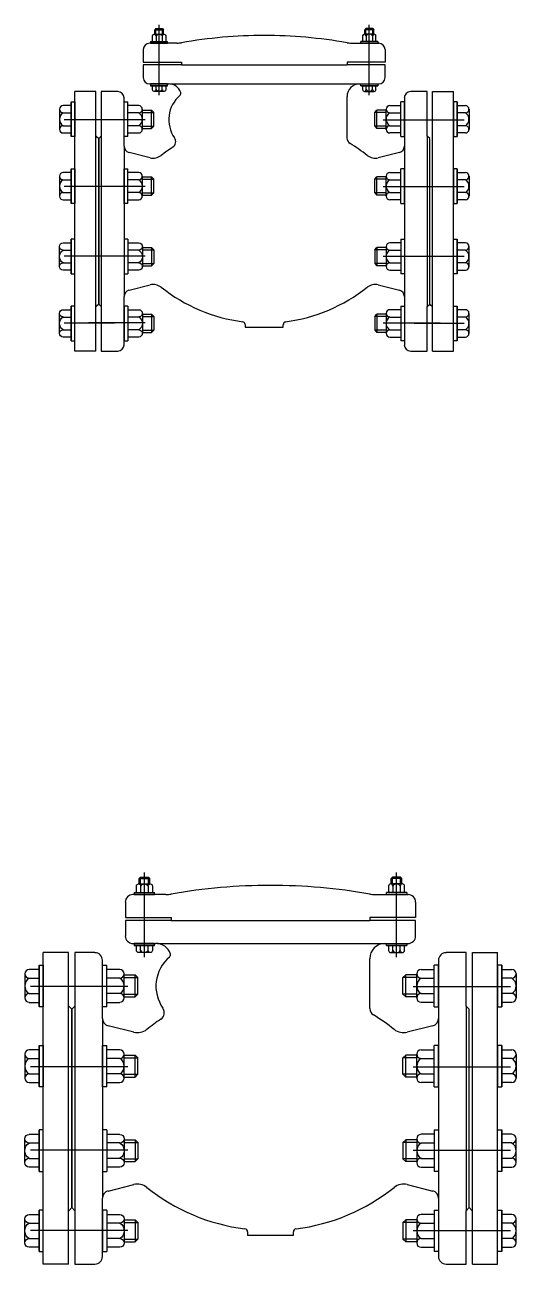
# Model space of a CAD drawing. Header units: millimetres. Extents: x 1218 to 72853, y -34712 to 16286.
# Drawn here: x 67216 to 67618, y 11533 to 12547 of the extents above; entities that cross this region are included whole.
import ezdxf

# ---------------------------------------------------------------- set-up
doc = ezdxf.new("R2010")
doc.units = ezdxf.units.MM
doc.styles.get("Standard").update_dxf_attribs({"font": 'arial.ttf'})

# ---------------------------------------------------------------- blocks, each defined once
blk = doc.blocks.new('VANMOTCHIEU-FRONT-DN125 PCCC')
for p, q in [((-90, 153.1), (-81.9, 153.1)), ((-88.7, 157.7), (-89.6, 156.8)), ((-89.6, 153.1), (-89.6, 156.8)), ((-89.6, 156.8), (-82.3, 156.8)), ((-88.7, 153.1), (-88.7, 157.7)), ((-88.7, 157.7), (-83.2, 157.7)), ((-85.9, 103.2), (-85.9, 160.8)), ((-83.2, 157.7), (-82.3, 156.8)), ((-83.2, 153.1), (-83.2, 157.7)), ((-82.3, 153.1), (-82.3, 156.8)), ((90, 153.1, 0), (81.9, 153.1, 0)), ((83.2, 157.7, 0), (82.3, 156.8, 0)), ((82.3, 153.1, 0), (82.3, 156.8, 0)), ((89.6, 156.8, 0), (82.3, 156.8, 0)), ((83.2, 153.1, 0), (83.2, 157.7, 0)), ((88.7, 157.7, 0), (83.2, 157.7, 0)), ((85.9, 103.2), (85.9, 160.8)), ((88.7, 157.7, 0), (89.6, 156.8, 0)), ((88.7, 153.1, 0), (88.7, 157.7, 0)), ((89.6, 153.1, 0), (89.6, 156.8, 0)), ((-71.4, 145.8), (-93.7, 145.8)), ((-92.9, 147.3), (-92.9, 145.8)), ((-92.9, 147.3), (-79, 147.3)), ((-92.9, 145.8), (-79, 145.8)), ((-91.4, 147.3), (-91.4, 151.7)), ((-88.5, 151.7), (-88.5, 147.3)), ((-83.4, 151.7), (-83.4, 147.3)), ((-80.5, 151.7), (-80.5, 147.3)), ((-79, 145.8), (-79, 147.3)), ((71.4, 145.8), (93.7, 145.8)), ((79, 145.8, 0), (79, 147.3, 0)), ((92.9, 147.3, 0), (79, 147.3, 0)), ((92.9, 145.8, 0), (79, 145.8, 0)), ((80.5, 151.7, 0), (80.5, 147.3, 0)), ((91.4, 147.3, 0), (91.4, 151.7, 0)), ((92.9, 147.3, 0), (92.9, 145.8, 0)), ((-99, 140.6), (-99, 130.2)), ((99, 140.6), (99, 130.2)), ((-99, 130.2), (-67.7, 130.2)), ((-67.7, 128.1), (-99, 128.1)), ((-99, 128.1), (-99, 117.7)), ((-67.7, 130.2), (-67.7, 128.1)), ((-67.7, 128.1), (67.7, 128.1)), ((99, 130.2), (67.7, 130.2)), ((67.7, 130.2), (67.7, 128.1)), ((99, 128.1), (67.7, 128.1)), ((99, 117.7), (99, 128.1)), ((-93.7, 112.5), (-78.1, 112.5)), ((-79, 112.5), (-92.9, 112.5)), ((-92.9, 112.5), (-92.9, 111)), ((-79, 111), (-79, 112.5)), ((-77.1, 112.5), (78.1, 112.5)), ((78.1, 112.5), (93.7, 112.5)), ((79, 111, 0), (79, 112.5, 0)), ((79, 112.5, 0), (92.9, 112.5, 0)), ((92.9, 112.5, 0), (92.9, 111, 0)), ((-137.7, 106.2), (-154.8, 106.2)), ((-154.8, -106.2), (-154.8, 106.2)), ((-137.7, -106.2), (-137.7, 106.2)), ((-119.8, 106.2), (-133.3, 106.2)), ((-133.3, 106.2), (-133.3, 69.8)), ((-92.9, 111), (-79, 111)), ((-79, 111), (-92.9, 111)), ((-91.4, 107.7), (-91.4, 111)), ((-81.9, 106.3), (-90, 106.3)), ((-88.5, 107.7), (-88.5, 111)), ((-83.4, 107.7), (-83.4, 111)), ((-80.5, 111), (-80.5, 107.7)), ((67.7, 68.2), (67.7, 102.1)), ((92.9, 111, 0), (79, 111, 0)), ((79, 111, 0), (92.9, 111, 0)), ((80.5, 111, 0), (80.5, 107.7, 0)), ((81.9, 106.3, 0), (90, 106.3, 0)), ((91.4, 107.7, 0), (91.4, 111, 0)), ((133.3, 106.2), (119.8, 106.2)), ((133.3, 69.8), (133.3, 106.2)), ((137.7, 106.2), (154.8, 106.2)), ((137.7, -106.2), (137.7, 106.2)), ((154.8, -106.2), (154.8, 106.2)), ((-167.5, 91.8), (-167.5, 75.3)), ((-157.8, 94.7), (-164.5, 94.7)), ((-157.8, 69.4), (-157.8, 97.7)), ((-157.8, 97.7), (-154.8, 97.7)), ((-157.8, 97.7), (-157.8, 69.4)), ((-154.8, 97.7), (-154.8, 69.4)), ((-114.6, 61.4), (-114.6, 101)), ((-114.6, 69.4), (-114.6, 97.7)), ((-114.6, 97.7), (-111.6, 97.7)), ((-111.6, 69.4), (-111.6, 97.7)), ((-102.6, 94.7), (-111.6, 94.7)), ((-99.7, 75.3), (-99.7, 91.8)), ((99.7, 75.3), (99.7, 91.8)), ((102.6, 94.7), (111.6, 94.7)), ((114.6, 97.7), (111.6, 97.7)), ((111.6, 69.4), (111.6, 97.7)), ((114.6, 101), (114.6, 61.4)), ((114.6, 69.4), (114.6, 97.7)), ((157.8, 97.7), (154.8, 97.7)), ((154.8, 97.7), (154.8, 69.4)), ((157.8, 69.4), (157.8, 97.7)), ((157.8, 97.7), (157.8, 69.4)), ((157.8, 94.7), (164.5, 94.7)), ((167.5, 91.8), (167.5, 75.3)), ((-122.6, 83.2), (-163.6, 83.2)), ((-97.3, 83.1), (-143.8, 83.1)), ((-99.7, 91), (-92.2, 91)), ((-99.7, 89.1), (-90.4, 89.1)), ((-92.2, 76.1), (-92.2, 91)), ((-90.4, 89.1), (-92.2, 91)), ((-90.4, 77.9), (-90.4, 89.1)), ((90.4, 89.1), (92.2, 91)), ((99.7, 89.1), (90.4, 89.1)), ((90.4, 77.9), (90.4, 89.1)), ((99.7, 91), (92.2, 91)), ((92.2, 76.1), (92.2, 91)), ((97.3, 83.1), (143.8, 83.1)), ((122.6, 83.2), (163.6, 83.2)), ((-164.5, 72.4), (-157.8, 72.4)), ((-111.6, 72.4), (-102.6, 72.4)), ((-99.7, 77.9), (-90.4, 77.9)), ((-99.7, 76.1), (-92.2, 76.1)), ((-90.4, 77.9), (-92.2, 76.1)), ((90.4, 77.9), (92.2, 76.1)), ((99.7, 77.9), (90.4, 77.9)), ((99.7, 76.1), (92.2, 76.1)), ((111.6, 72.4), (102.6, 72.4)), ((164.5, 72.4), (157.8, 72.4)), ((-154.8, 69.4), (-157.8, 69.4)), ((-137.5, 69.8), (-135.4, 67.7)), ((-133.3, 69.8), (-135.4, 67.7)), ((-135.4, 67.7), (-135.4, -67.7)), ((-135.4, -67.7), (-135.4, 67.7)), ((-135.4, -67.7), (-135.4, 67.7)), ((-133.3, 69.8), (-133.3, -69.8)), ((-111.6, 69.4), (-114.6, 69.4)), ((-114.6, 61.4), (-114.6, -61.4)), ((111.6, 69.4), (114.6, 69.4)), ((114.6, 61.4), (114.6, -61.4)), ((135.4, 67.7), (133.3, 69.8)), ((133.3, 69.8), (133.3, -69.8)), ((135.4, -67.7), (135.4, 67.7)), ((154.8, 69.4), (157.8, 69.4)), ((-93.3, 52), (-110.6, 56.3)), ((110.6, 56.3), (93.3, 52)), ((-157.8, 14.7), (-157.8, 43)), ((-157.8, 43), (-154.8, 43)), ((-157.8, 43), (-157.8, 14.7)), ((-154.8, 43), (-154.8, 14.7)), ((-114.6, 14.7), (-114.6, 43)), ((-114.6, 43), (-111.6, 43)), ((-111.6, 14.7), (-111.6, 43)), ((114.6, 43), (111.6, 43)), ((111.6, 14.7), (111.6, 43)), ((114.6, 14.7), (114.6, 43)), ((157.8, 43), (154.8, 43)), ((154.8, 43), (154.8, 14.7)), ((157.8, 14.7), (157.8, 43)), ((157.8, 43), (157.8, 14.7)), ((-167.5, 37.1), (-167.5, 20.6)), ((-157.8, 40), (-164.5, 40)), ((-102.6, 40), (-111.6, 40)), ((-99.7, 20.6), (-99.7, 37.1)), ((-99.7, 36.3), (-92.2, 36.3)), ((-99.7, 34.4), (-90.4, 34.4)), ((-92.2, 21.4), (-92.2, 36.3)), ((-90.4, 34.4), (-92.2, 36.3)), ((-90.4, 23.2), (-90.4, 34.4)), ((90.4, 34.4), (92.2, 36.3)), ((99.7, 34.4), (90.4, 34.4)), ((90.4, 23.2), (90.4, 34.4)), ((99.7, 36.3), (92.2, 36.3)), ((92.2, 21.4), (92.2, 36.3)), ((99.7, 20.6), (99.7, 37.1)), ((102.6, 40), (111.6, 40)), ((157.8, 40), (164.5, 40)), ((167.5, 37.1), (167.5, 20.6)), ((-122.6, 28.5), (-163.6, 28.5)), ((-97.3, 28.4), (-143.8, 28.4)), ((-99.7, 23.2), (-90.4, 23.2)), ((-99.7, 21.4), (-92.2, 21.4)), ((-90.4, 23.2), (-92.2, 21.4)), ((90.4, 23.2), (92.2, 21.4)), ((99.7, 23.2), (90.4, 23.2)), ((99.7, 21.4), (92.2, 21.4)), ((97.3, 28.4), (143.8, 28.4)), ((122.6, 28.5), (163.6, 28.5)), ((-164.5, 17.6), (-157.8, 17.6)), ((-154.8, 14.7), (-157.8, 14.7)), ((-111.6, 14.7), (-114.6, 14.7)), ((-111.6, 17.6), (-102.6, 17.6)), ((111.6, 17.6), (102.6, 17.6)), ((111.6, 14.7), (114.6, 14.7)), ((154.8, 14.7), (157.8, 14.7)), ((164.5, 17.6), (157.8, 17.6)), ((-164.5, -17.6), (-157.8, -17.6)), ((-157.8, -14.7), (-157.8, -43)), ((-154.8, -14.7), (-157.8, -14.7)), ((-157.8, -43), (-157.8, -14.7)), ((-154.8, -43), (-154.8, -14.7)), ((-111.6, -14.7), (-114.6, -14.7)), ((-114.6, -14.7), (-114.6, -43)), ((-111.6, -14.7), (-111.6, -43)), ((-111.6, -17.6), (-102.6, -17.6)), ((111.6, -17.6, 0), (102.6, -17.6, 0)), ((111.6, -14.7, 0), (114.6, -14.7, 0)), ((111.6, -14.7, 0), (111.6, -43, 0)), ((114.6, -14.7, 0), (114.6, -43, 0)), ((154.8, -43, 0), (154.8, -14.7, 0)), ((154.8, -14.7, 0), (157.8, -14.7, 0)), ((157.8, -14.7, 0), (157.8, -43, 0)), ((157.8, -43, 0), (157.8, -14.7, 0)), ((164.5, -17.6, 0), (157.8, -17.6, 0)), ((-167.5, -37.1), (-167.5, -20.6)), ((-164.5, -23.6), (-157.8, -23.6)), ((-122.6, -28.5), (-163.6, -28.5)), ((-97.3, -28.4), (-143.8, -28.4)), ((-102.6, -23.6), (-111.6, -23.6)), ((-99.7, -20.6), (-99.7, -37.1)), ((-99.7, -21.4), (-92.2, -21.4)), ((-99.7, -23.2), (-90.4, -23.2)), ((-92.2, -21.4), (-92.2, -36.3)), ((-90.4, -23.2), (-92.2, -21.4)), ((-90.4, -23.2), (-90.4, -34.4)), ((90.4, -23.2, 0), (92.2, -21.4, 0)), ((99.7, -23.2, 0), (90.4, -23.2, 0)), ((90.4, -23.2, 0), (90.4, -34.4, 0)), ((99.7, -21.4, 0), (92.2, -21.4, 0)), ((92.2, -21.4, 0), (92.2, -36.3, 0)), ((97.3, -28.4), (143.8, -28.4)), ((99.7, -20.6, 0), (99.7, -37.1, 0)), ((122.6, -28.5), (163.6, -28.5)), ((167.5, -37.1, 0), (167.5, -20.6, 0)), ((-164.5, -34), (-157.8, -34)), ((-157.8, -40), (-164.5, -40)), ((-102.6, -34), (-111.6, -34)), ((-102.6, -40), (-111.6, -40)), ((-99.7, -34.4), (-90.4, -34.4)), ((-99.7, -36.3), (-92.2, -36.3)), ((-90.4, -34.4), (-92.2, -36.3)), ((90.4, -34.4, 0), (92.2, -36.3, 0)), ((99.7, -34.4, 0), (90.4, -34.4, 0)), ((99.7, -36.3, 0), (92.2, -36.3, 0)), ((102.6, -40, 0), (111.6, -40, 0)), ((157.8, -40, 0), (164.5, -40, 0)), ((-157.8, -43), (-154.8, -43)), ((-114.6, -43), (-111.6, -43)), ((114.6, -43, 0), (111.6, -43, 0)), ((157.8, -43, 0), (154.8, -43, 0)), ((-110.6, -56.3), (-93.3, -52)), ((93.3, -52), (110.6, -56.3)), ((-157.8, -69.4), (-157.8, -97.7)), ((-154.8, -69.4), (-157.8, -69.4)), ((-157.8, -97.7), (-157.8, -69.4)), ((-154.8, -97.7), (-154.8, -69.4)), ((-135.4, -67.7), (-137.5, -69.8)), ((-135.4, -67.7), (-133.3, -69.8)), ((-133.3, -69.8), (-133.3, -106.2)), ((-114.6, -101), (-114.6, -61.4)), ((-111.6, -69.4), (-114.6, -69.4)), ((-114.6, -69.4), (-114.6, -97.7)), ((-111.6, -69.4), (-111.6, -97.7)), ((111.6, -69.4, 0), (114.6, -69.4, 0)), ((111.6, -69.4, 0), (111.6, -97.7, 0)), ((114.6, -61.4), (114.6, -101)), ((114.6, -69.4, 0), (114.6, -97.7, 0)), ((133.3, -69.8), (135.4, -67.7)), ((133.3, -106.2), (133.3, -69.8)), ((135.4, -67.7), (137.5, -69.8)), ((154.8, -97.7, 0), (154.8, -69.4, 0)), ((154.8, -69.4, 0), (157.8, -69.4, 0)), ((157.8, -69.4, 0), (157.8, -97.7, 0)), ((157.8, -97.7, 0), (157.8, -69.4, 0)), ((-167.5, -91.8), (-167.5, -75.3)), ((-164.5, -72.4), (-157.8, -72.4)), ((-164.5, -78.3), (-157.8, -78.3)), ((-111.6, -72.4), (-102.6, -72.4)), ((-102.6, -78.3), (-111.6, -78.3)), ((-99.7, -75.3), (-99.7, -91.8)), ((-99.7, -76.1), (-92.2, -76.1)), ((-99.7, -77.9), (-90.4, -77.9)), ((-92.2, -76.1), (-92.2, -91)), ((-90.4, -77.9), (-92.2, -76.1)), ((-90.4, -77.9), (-90.4, -89.1)), ((90.4, -77.9, 0), (92.2, -76.1, 0)), ((99.7, -77.9, 0), (90.4, -77.9, 0)), ((90.4, -77.9, 0), (90.4, -89.1, 0)), ((99.7, -76.1, 0), (92.2, -76.1, 0)), ((92.2, -76.1, 0), (92.2, -91, 0)), ((99.7, -75.3, 0), (99.7, -91.8, 0)), ((111.6, -72.4, 0), (102.6, -72.4, 0)), ((164.5, -72.4, 0), (157.8, -72.4, 0)), ((167.5, -91.8, 0), (167.5, -75.3, 0)), ((-164.5, -88.8), (-157.8, -88.8)), ((-122.6, -83.2), (-163.6, -83.2)), ((-97.3, -83.1), (-143.8, -83.1)), ((-102.6, -88.8), (-111.6, -88.8)), ((-99.7, -89.1), (-90.4, -89.1)), ((-99.7, -91), (-92.2, -91)), ((-90.4, -89.1), (-92.2, -91)), ((-15.6, -84.3), (-15.6, -86.5)), ((-15.6, -86.5), (15.6, -86.5)), ((15.6, -86.5), (15.6, -84.3)), ((90.4, -89.1, 0), (92.2, -91, 0)), ((99.7, -89.1, 0), (90.4, -89.1, 0)), ((99.7, -91, 0), (92.2, -91, 0)), ((97.3, -83.1), (143.8, -83.1)), ((122.6, -83.2), (163.6, -83.2)), ((-157.8, -94.7), (-164.5, -94.7)), ((-157.8, -97.7), (-154.8, -97.7)), ((-114.6, -97.7), (-111.6, -97.7)), ((-102.6, -94.7), (-111.6, -94.7)), ((102.6, -94.7, 0), (111.6, -94.7, 0)), ((114.6, -97.7, 0), (111.6, -97.7, 0)), ((157.8, -97.7, 0), (154.8, -97.7, 0)), ((157.8, -94.7, 0), (164.5, -94.7, 0)), ((-137.7, -106.2), (-154.8, -106.2)), ((-133.3, -106.2), (-119.8, -106.2)), ((119.8, -106.2), (133.3, -106.2)), ((137.7, -106.2), (154.8, -106.2))]:
    blk.add_line(p, q)
at = {"elevation": 0}
for points in [[(83.4, 151.7), (83.4, 147.3)], [(88.5, 151.7), (88.5, 147.3)], [(83.4, 107.7), (83.4, 111)], [(88.5, 107.7), (88.5, 111)], [(-164.5, 88.8), (-157.8, 88.8)], [(-102.6, 88.8), (-111.6, 88.8)], [(102.6, 88.8), (111.6, 88.8)], [(164.5, 88.8), (157.8, 88.8)], [(-164.5, 78.3), (-157.8, 78.3)], [(-102.6, 78.3), (-111.6, 78.3)], [(102.6, 78.3), (111.6, 78.3)], [(164.5, 78.3), (157.8, 78.3)], [(-164.5, 34), (-157.8, 34)], [(-102.6, 34), (-111.6, 34)], [(102.6, 34), (111.6, 34)], [(164.5, 34), (157.8, 34)], [(-164.5, 23.6), (-157.8, 23.6)], [(-102.6, 23.6), (-111.6, 23.6)], [(102.6, 23.6), (111.6, 23.6)], [(164.5, 23.6), (157.8, 23.6)], [(102.6, -23.6), (111.6, -23.6)], [(164.5, -23.6), (157.8, -23.6)], [(102.6, -34), (111.6, -34)], [(164.5, -34), (157.8, -34)], [(102.6, -78.3), (111.6, -78.3)], [(164.5, -78.3), (157.8, -78.3)], [(102.6, -88.8), (111.6, -88.8)], [(164.5, -88.8), (157.8, -88.8)]]:
    blk.add_lwpolyline(points, dxfattribs=at)
for centre, radius, start, end in [((81.9, 151.7, 0), 1.46, 0.2478, 179.7522), ((85.9, 150.2, 0), 2.98, 30.7312, 149.2688), ((90, 151.7, 0), 1.46, 0.2478, 179.7522), ((-93.7, 140.6), 5.21, 90, 180), ((-71.4, 166.7), 20.8, 270, 280.0043), ((0, -238.1), 390.2, 90, 100.0043), ((0, -238.1), 390.2, 79.9957, 90), ((71.4, 166.7), 20.8, 259.9957, 270), ((93.7, 140.6), 5.21, 0, 90), ((-93.7, 117.7), 5.21, 180, 270), ((-78.1, 102.1), 10.4, 19.0631, 90), ((78.1, 102.1), 10.4, 90, 180), ((93.7, 117.7), 5.21, 270, 0), ((-119.8, 101), 5.21, 0, 90), ((-52.1, 83.3), 26, 130.2316, 215.4141), ((-70.2, 104.8), 2.08, 310.2316, 19.0631), ((81.9, 107.8, 0), 1.46, 180.2478, 359.7522), ((85.9, 109.3, 0), 2.98, 210.7312, 329.2688), ((90, 107.8, 0), 1.46, 180.2478, 359.7522), ((119.8, 101), 5.21, 90, 180), ((-164.5, 91.7), 2.98, 90.2478, 269.7522), ((-102.7, 91.7), 2.98, 270.2478, 89.7522), ((102.7, 91.7), 2.98, 90.2478, 269.7522), ((164.5, 91.7), 2.98, 270.2478, 89.7522), ((-161.4, 83.5), 6.07, 120.7312, 239.2688), ((-105.7, 83.5), 6.07, 300.7312, 59.2688), ((105.7, 83.5), 6.07, 120.7312, 239.2688), ((161.4, 83.5), 6.07, 300.7312, 59.2688), ((-164.5, 75.3), 2.98, 90.2478, 269.7522), ((-102.7, 75.3), 2.98, 270.2478, 89.7522), ((102.7, 75.3), 2.98, 90.2478, 269.7522), ((164.5, 75.3), 2.98, 270.2478, 89.7522), ((-109.4, 61.4), 5.21, 180, 255.9638), ((0, -52.1), 135.4, 123.4685, 128.4847), ((-77.6, 65.2), 5.21, 303.4685, 35.4141), ((72.9, 68.2), 5.21, 180, 238.7671), ((0, -52.1), 135.4, 51.5153, 58.7671), ((109.4, 61.4), 5.21, 284.0362, 0), ((-90.8, 62.1), 10.4, 255.9638, 308.4847), ((90.8, 62.1), 10.4, 231.5153, 284.0362), ((-164.5, 37), 2.98, 90.2478, 269.7522), ((-161.4, 28.8), 6.07, 120.7312, 239.2688), ((-102.7, 37), 2.98, 270.2478, 89.7522), ((-105.7, 28.8), 6.07, 300.7312, 59.2688), ((102.7, 37), 2.98, 90.2478, 269.7522), ((105.7, 28.8), 6.07, 120.7312, 239.2688), ((164.5, 37), 2.98, 270.2478, 89.7522), ((161.4, 28.8), 6.07, 300.7312, 59.2688), ((-164.5, 20.6), 2.98, 90.2478, 269.7522), ((-102.7, 20.6), 2.98, 270.2478, 89.7522), ((102.7, 20.6), 2.98, 90.2478, 269.7522), ((164.5, 20.6), 2.98, 270.2478, 89.7522), ((102.7, -20.6, 0), 2.98, 90.2478, 269.7522), ((164.5, -20.6, 0), 2.98, 270.2478, 89.7522), ((105.7, -28.8, 0), 6.07, 120.7312, 239.2688), ((161.4, -28.8, 0), 6.07, 300.7312, 59.2688), ((102.7, -37, 0), 2.98, 90.2478, 269.7522), ((164.5, -37, 0), 2.98, 270.2478, 89.7522), ((-109.4, -61.4), 5.21, 104.0362, 180), ((-90.8, -62.1), 10.4, 51.5153, 104.0362), ((0, 52.1), 135.4, 231.5153, 262.6004), ((0, 52.1), 135.4, 277.3996, 308.4847), ((90.8, -62.1), 10.4, 75.9638, 128.4847), ((109.4, -61.4), 5.21, 0, 75.9638), ((102.7, -75.3, 0), 2.98, 90.2478, 269.7522), ((105.7, -83.5, 0), 6.07, 120.7312, 239.2688), ((164.5, -75.3, 0), 2.98, 270.2478, 89.7522), ((161.4, -83.5, 0), 6.07, 300.7312, 59.2688), ((-17.7, -84.3), 2.08, 0, 82.6004), ((17.7, -84.3), 2.08, 97.3996, 180), ((102.7, -91.7, 0), 2.98, 90.2478, 269.7522), ((164.5, -91.7, 0), 2.98, 270.2478, 89.7522), ((-119.8, -101), 5.21, 270, 0), ((119.8, -101), 5.21, 180, 270)]:
    blk.add_arc(centre, radius, start, end)
at = {"extrusion": (0, 0, -1)}
for centre, major_axis, start_param, end_param in [((-90, 151.7), (-1.03, 1.03), 5.502112, 8.635055), ((-85.9, 150.2), (-2.1, 2.1), 6.034148, 8.103019), ((-81.9, 151.7), (-1.03, 1.03), 5.502112, 8.635055), ((-90, 107.8), (1.03, 1.03), 0.789723, 3.922666), ((-85.9, 109.3), (2.1, 2.1), 1.321759, 3.39063), ((-81.9, 107.8), (1.03, 1.03), 0.789723, 3.922666), ((-164.5, -20.6), (2.11, 2.11), 2.360519, 5.493462), ((-102.7, -20.6), (2.11, 2.11), -0.781073, 2.35187), ((-161.4, -28.8), (4.29, 4.29), 2.892555, 4.961426), ((-105.7, -28.8), (-4.29, 4.29), 1.321759, 3.39063), ((-164.5, -37), (2.11, 2.11), 2.360519, 5.493462), ((-102.7, -37), (-2.11, 2.11), 0.789723, 3.922666), ((-164.5, -75.3), (2.11, 2.11), 2.360519, 5.493462), ((-161.4, -83.5), (4.29, 4.29), 2.892555, 4.961426), ((-102.7, -75.3), (2.11, 2.11), -0.781073, 2.35187), ((-105.7, -83.5), (-4.29, 4.29), 1.321759, 3.39063), ((-164.5, -91.7), (2.11, 2.11), 2.360519, 5.493462), ((-102.7, -91.7), (-2.11, 2.11), 0.789723, 3.922666)]:
    blk.add_ellipse(centre, major_axis=major_axis, ratio=1, start_param=start_param, end_param=end_param, dxfattribs=at)
at = {"flags": 1}
for p in [(-154.8, 0), (154.8, 0)]:
    blk.add_attdef('AMC', p, '', height=0.312, dxfattribs=at)
blk = doc.blocks.new('VANMOTCHIEU-FRONT-DN150 PCCC')
for p, q in [((-103.1, 123.8), (-103.1, 193)), ((103.1, 123.8), (103.1, 193)), ((-108, 183.8), (-98.3, 183.8)), ((-106.4, 189.2), (-107.5, 188.2)), ((-107.5, 183.8), (-107.5, 188.2)), ((-107.5, 188.2), (-98.7, 188.2)), ((-106.4, 183.8), (-106.4, 189.2)), ((-106.4, 189.2), (-99.8, 189.2)), ((-99.8, 189.2), (-98.7, 188.2)), ((-99.8, 183.8), (-99.8, 189.2)), ((-98.7, 183.8), (-98.7, 188.2)), ((108, 183.8, 0), (98.3, 183.8, 0)), ((99.8, 189.2, 0), (98.7, 188.2, 0)), ((98.7, 183.8, 0), (98.7, 188.2, 0)), ((107.5, 188.2, 0), (98.7, 188.2, 0)), ((99.8, 183.8, 0), (99.8, 189.2, 0)), ((106.4, 189.2, 0), (99.8, 189.2, 0)), ((106.4, 189.2, 0), (107.5, 188.2, 0)), ((106.4, 183.8, 0), (106.4, 189.2, 0)), ((107.5, 183.8, 0), (107.5, 188.2, 0)), ((-85.7, 175), (-112.5, 175)), ((-111.5, 176.8), (-111.5, 175)), ((-111.5, 176.8), (-94.8, 176.8)), ((-111.5, 175), (-94.8, 175)), ((-109.7, 176.8), (-109.7, 182)), ((-106.2, 182), (-106.2, 176.8)), ((-100.1, 182), (-100.1, 176.8)), ((-96.5, 182), (-96.5, 176.8)), ((-94.8, 175), (-94.8, 176.8)), ((85.7, 175), (112.5, 175)), ((94.8, 175, 0), (94.8, 176.8, 0)), ((111.5, 176.8, 0), (94.8, 176.8, 0)), ((111.5, 175, 0), (94.8, 175, 0)), ((96.5, 182, 0), (96.5, 176.8, 0)), ((109.7, 176.8, 0), (109.7, 182, 0)), ((111.5, 176.8, 0), (111.5, 175, 0)), ((-118.7, 168.7), (-118.7, 156.2)), ((118.7, 168.7), (118.7, 156.2)), ((-118.7, 156.2), (-81.2, 156.2)), ((-81.2, 153.7), (-118.7, 153.7)), ((-118.7, 153.7), (-118.7, 141.2)), ((-81.2, 156.2), (-81.2, 153.7)), ((-81.2, 153.7), (81.2, 153.7)), ((118.7, 156.2), (81.2, 156.2)), ((81.2, 156.2), (81.2, 153.7)), ((118.7, 153.7), (81.2, 153.7)), ((118.7, 141.2), (118.7, 153.7)), ((-112.5, 135), (-93.7, 135)), ((-94.8, 135), (-111.5, 135)), ((-111.5, 135), (-111.5, 133.2)), ((-111.5, 133.2), (-94.8, 133.2)), ((-94.8, 133.2), (-111.5, 133.2)), ((-109.7, 129.3), (-109.7, 133.2)), ((-106.2, 129.3), (-106.2, 133.2)), ((-100.1, 129.3), (-100.1, 133.2)), ((-96.5, 133.2), (-96.5, 129.3)), ((-94.8, 133.2), (-94.8, 135)), ((-92.5, 135), (93.7, 135)), ((93.7, 135), (112.5, 135)), ((94.8, 133.2, 0), (94.8, 135, 0)), ((94.8, 135, 0), (111.5, 135, 0)), ((111.5, 133.2, 0), (94.8, 133.2, 0)), ((94.8, 133.2, 0), (111.5, 133.2, 0)), ((96.5, 133.2, 0), (96.5, 129.3, 0)), ((109.7, 129.3, 0), (109.7, 133.2, 0)), ((111.5, 135, 0), (111.5, 133.2, 0)), ((-165.2, 127.5), (-185.8, 127.5)), ((-185.8, -127.5), (-185.8, 127.5)), ((-165.2, -127.5), (-165.2, 127.5)), ((-143.7, 127.5), (-160, 127.5)), ((-160, 127.5), (-160, 83.7)), ((-98.3, 127.5), (-108, 127.5)), ((81.2, 81.8), (81.2, 122.5)), ((98.3, 127.5, 0), (108, 127.5, 0)), ((160, 127.5), (143.7, 127.5)), ((160, 83.7), (160, 127.5)), ((165.2, 127.5), (185.8, 127.5)), ((165.2, -127.5), (165.2, 127.5)), ((185.8, -127.5), (185.8, 127.5)), ((-189.3, 113.7), (-197.4, 113.7)), ((-189.3, 83.2), (-189.3, 117.2)), ((-189.3, 117.2), (-185.8, 117.2)), ((-189.3, 117.2), (-189.3, 83.2)), ((-185.8, 117.2), (-185.8, 83.2)), ((-137.5, 73.6), (-137.5, 121.2)), ((-137.5, 83.2), (-137.5, 117.2)), ((-137.5, 117.2), (-133.9, 117.2)), ((-133.9, 83.2), (-133.9, 117.2)), ((-123.2, 113.7), (-133.9, 113.7)), ((123.2, 113.7), (133.9, 113.7)), ((137.5, 117.2), (133.9, 117.2)), ((133.9, 83.2), (133.9, 117.2)), ((137.5, 121.2), (137.5, 73.6)), ((137.5, 83.2), (137.5, 117.2)), ((189.3, 117.2), (185.8, 117.2)), ((185.8, 117.2), (185.8, 83.2)), ((189.3, 83.2), (189.3, 117.2)), ((189.3, 117.2), (189.3, 83.2)), ((189.3, 113.7), (197.4, 113.7)), ((-201, 110.2), (-201, 90.3)), ((-119.6, 90.3), (-119.6, 110.2)), ((-119.6, 109.2), (-110.7, 109.2)), ((-119.6, 107), (-108.4, 107)), ((-110.7, 91.3), (-110.7, 109.2)), ((-108.4, 107), (-110.7, 109.2)), ((-108.4, 93.5), (-108.4, 107)), ((108.4, 107), (110.7, 109.2)), ((119.6, 107), (108.4, 107)), ((108.4, 93.5), (108.4, 107)), ((119.6, 109.2), (110.7, 109.2)), ((110.7, 91.3), (110.7, 109.2)), ((119.6, 90.3), (119.6, 110.2)), ((201, 110.2), (201, 90.3)), ((-147.2, 99.8), (-196.3, 99.8)), ((-116.8, 99.8), (-172.6, 99.8)), ((-119.6, 93.5), (-108.4, 93.5)), ((-119.6, 91.3), (-110.7, 91.3)), ((-108.4, 93.5), (-110.7, 91.3)), ((108.4, 93.5), (110.7, 91.3)), ((119.6, 93.5), (108.4, 93.5)), ((119.6, 91.3), (110.7, 91.3)), ((116.8, 99.8), (172.6, 99.8)), ((147.2, 99.8), (196.3, 99.8)), ((-197.4, 86.8), (-189.3, 86.8)), ((-185.8, 83.2), (-189.3, 83.2)), ((-165, 83.7), (-162.5, 81.2)), ((-160, 83.7), (-162.5, 81.2)), ((-162.5, 81.2), (-162.5, -81.2)), ((-162.5, -81.2), (-162.5, 81.2)), ((-162.5, -81.2), (-162.5, 81.2)), ((-160, 83.7), (-160, -83.7)), ((-133.9, 83.2), (-137.5, 83.2)), ((-133.9, 86.8), (-123.2, 86.8)), ((133.9, 86.8), (123.2, 86.8)), ((133.9, 83.2), (137.5, 83.2)), ((162.5, 81.2), (160, 83.7)), ((160, 83.7), (160, -83.7)), ((162.5, -81.2), (162.5, 81.2)), ((185.8, 83.2), (189.3, 83.2)), ((197.4, 86.8), (189.3, 86.8)), ((-137.5, 73.6), (-137.5, -73.6)), ((137.5, 73.6), (137.5, -73.6)), ((-111.9, 62.4), (-132.8, 67.6)), ((132.8, 67.6), (111.9, 62.4)), ((-189.3, 17.6), (-189.3, 51.6)), ((-189.3, 51.6), (-185.8, 51.6)), ((-189.3, 51.6), (-189.3, 17.6)), ((-185.8, 51.6), (-185.8, 17.6)), ((-137.5, 17.6), (-137.5, 51.6)), ((-137.5, 51.6), (-133.9, 51.6)), ((-133.9, 17.6), (-133.9, 51.6)), ((137.5, 51.6), (133.9, 51.6)), ((133.9, 17.6), (133.9, 51.6)), ((137.5, 17.6), (137.5, 51.6)), ((189.3, 51.6), (185.8, 51.6)), ((185.8, 51.6), (185.8, 17.6)), ((189.3, 17.6), (189.3, 51.6)), ((189.3, 51.6), (189.3, 17.6)), ((-201, 44.5), (-201, 24.7)), ((-189.3, 48), (-197.4, 48)), ((-123.2, 48), (-133.9, 48)), ((-119.6, 24.7), (-119.6, 44.5)), ((-119.6, 43.5), (-110.7, 43.5)), ((-119.6, 41.3), (-108.4, 41.3)), ((-110.7, 25.6), (-110.7, 43.5)), ((-108.4, 41.3), (-110.7, 43.5)), ((-108.4, 27.9), (-108.4, 41.3)), ((108.4, 41.3), (110.7, 43.5)), ((119.6, 41.3), (108.4, 41.3)), ((108.4, 27.9), (108.4, 41.3)), ((119.6, 43.5), (110.7, 43.5)), ((110.7, 25.6), (110.7, 43.5)), ((119.6, 24.7), (119.6, 44.5)), ((123.2, 48), (133.9, 48)), ((189.3, 48), (197.4, 48)), ((201, 44.5), (201, 24.7)), ((-147.2, 34.1), (-196.3, 34.1)), ((-116.8, 34.1), (-172.6, 34.1)), ((116.8, 34.1), (172.6, 34.1)), ((147.2, 34.1), (196.3, 34.1)), ((-197.4, 21.2), (-189.3, 21.2)), ((-133.9, 21.2), (-123.2, 21.2)), ((-119.6, 27.9), (-108.4, 27.9)), ((-119.6, 25.6), (-110.7, 25.6)), ((-108.4, 27.9), (-110.7, 25.6)), ((108.4, 27.9), (110.7, 25.6)), ((119.6, 27.9), (108.4, 27.9)), ((119.6, 25.6), (110.7, 25.6)), ((133.9, 21.2), (123.2, 21.2)), ((197.4, 21.2), (189.3, 21.2)), ((-185.8, 17.6), (-189.3, 17.6)), ((-133.9, 17.6), (-137.5, 17.6)), ((133.9, 17.6), (137.5, 17.6)), ((185.8, 17.6), (189.3, 17.6)), ((-189.3, -17.6), (-189.3, -51.6)), ((-185.8, -17.6), (-189.3, -17.6)), ((-189.3, -51.6), (-189.3, -17.6)), ((-185.8, -51.6), (-185.8, -17.6)), ((-133.9, -17.6), (-137.5, -17.6)), ((-137.5, -17.6), (-137.5, -51.6)), ((-133.9, -17.6), (-133.9, -51.6)), ((133.9, -17.6, 0), (137.5, -17.6, 0)), ((133.9, -17.6, 0), (133.9, -51.6, 0)), ((137.5, -17.6, 0), (137.5, -51.6, 0)), ((185.8, -51.6, 0), (185.8, -17.6, 0)), ((185.8, -17.6, 0), (189.3, -17.6, 0)), ((189.3, -17.6, 0), (189.3, -51.6, 0)), ((189.3, -51.6, 0), (189.3, -17.6, 0)), ((-201, -44.5), (-201, -24.7)), ((-197.4, -21.2), (-189.3, -21.2)), ((-197.4, -28.3), (-189.3, -28.3)), ((-133.9, -21.2), (-123.2, -21.2)), ((-123.2, -28.3), (-133.9, -28.3)), ((-119.6, -24.7), (-119.6, -44.5)), ((-119.6, -25.6), (-110.7, -25.6)), ((-119.6, -27.9), (-108.4, -27.9)), ((-110.7, -25.6), (-110.7, -43.5)), ((-108.4, -27.9), (-110.7, -25.6)), ((-108.4, -27.9), (-108.4, -41.3)), ((108.4, -27.9, 0), (110.7, -25.6, 0)), ((119.6, -27.9, 0), (108.4, -27.9, 0)), ((108.4, -27.9, 0), (108.4, -41.3, 0)), ((119.6, -25.6, 0), (110.7, -25.6, 0)), ((110.7, -25.6, 0), (110.7, -43.5, 0)), ((119.6, -24.7, 0), (119.6, -44.5, 0)), ((133.9, -21.2, 0), (123.2, -21.2, 0)), ((197.4, -21.2, 0), (189.3, -21.2, 0)), ((201, -44.5, 0), (201, -24.7, 0)), ((-147.2, -34.1), (-196.3, -34.1)), ((-116.8, -34.1), (-172.6, -34.1)), ((116.8, -34.1), (172.6, -34.1)), ((147.2, -34.1), (196.3, -34.1)), ((-197.4, -40.9), (-189.3, -40.9)), ((-189.3, -48), (-197.4, -48)), ((-123.2, -40.9), (-133.9, -40.9)), ((-123.2, -48), (-133.9, -48)), ((-119.6, -41.3), (-108.4, -41.3)), ((-119.6, -43.5), (-110.7, -43.5)), ((-108.4, -41.3), (-110.7, -43.5)), ((108.4, -41.3, 0), (110.7, -43.5, 0)), ((119.6, -41.3, 0), (108.4, -41.3, 0)), ((119.6, -43.5, 0), (110.7, -43.5, 0)), ((123.2, -48, 0), (133.9, -48, 0)), ((189.3, -48, 0), (197.4, -48, 0)), ((-189.3, -51.6), (-185.8, -51.6)), ((-137.5, -51.6), (-133.9, -51.6)), ((137.5, -51.6, 0), (133.9, -51.6, 0)), ((189.3, -51.6, 0), (185.8, -51.6, 0)), ((-132.8, -67.6), (-111.9, -62.4)), ((111.9, -62.4), (132.8, -67.6)), ((-137.5, -121.2), (-137.5, -73.6)), ((137.5, -73.6), (137.5, -121.2)), ((-201, -110.2), (-201, -90.3)), ((-197.4, -86.8), (-189.3, -86.8)), ((-189.3, -83.2), (-189.3, -117.2)), ((-185.8, -83.2), (-189.3, -83.2)), ((-189.3, -117.2), (-189.3, -83.2)), ((-185.8, -117.2), (-185.8, -83.2)), ((-162.5, -81.2), (-165, -83.7)), ((-162.5, -81.2), (-160, -83.7)), ((-160, -83.7), (-160, -127.5)), ((-133.9, -83.2), (-137.5, -83.2)), ((-137.5, -83.2), (-137.5, -117.2)), ((-133.9, -83.2), (-133.9, -117.2)), ((-133.9, -86.8), (-123.2, -86.8)), ((-119.6, -90.3), (-119.6, -110.2)), ((119.6, -90.3, 0), (119.6, -110.2, 0)), ((133.9, -86.8, 0), (123.2, -86.8, 0)), ((133.9, -83.2, 0), (137.5, -83.2, 0)), ((133.9, -83.2, 0), (133.9, -117.2, 0)), ((137.5, -83.2, 0), (137.5, -117.2, 0)), ((160, -83.7), (162.5, -81.2)), ((160, -127.5), (160, -83.7)), ((162.5, -81.2), (165, -83.7)), ((185.8, -117.2, 0), (185.8, -83.2, 0)), ((185.8, -83.2, 0), (189.3, -83.2, 0)), ((189.3, -83.2, 0), (189.3, -117.2, 0)), ((189.3, -117.2, 0), (189.3, -83.2, 0)), ((197.4, -86.8, 0), (189.3, -86.8, 0)), ((201, -110.2, 0), (201, -90.3, 0)), ((-197.4, -94), (-189.3, -94)), ((-147.2, -99.8), (-196.3, -99.8)), ((-116.8, -99.8), (-172.6, -99.8)), ((-123.2, -94), (-133.9, -94)), ((-119.6, -91.3), (-110.7, -91.3)), ((-119.6, -93.5), (-108.4, -93.5)), ((-110.7, -91.3), (-110.7, -109.2)), ((-108.4, -93.5), (-110.7, -91.3)), ((-108.4, -93.5), (-108.4, -107)), ((-18.7, -101.1), (-18.7, -103.7)), ((18.7, -103.7), (18.7, -101.1)), ((108.4, -93.5, 0), (110.7, -91.3, 0)), ((119.6, -93.5, 0), (108.4, -93.5, 0)), ((108.4, -93.5, 0), (108.4, -107, 0)), ((119.6, -91.3, 0), (110.7, -91.3, 0)), ((110.7, -91.3, 0), (110.7, -109.2, 0)), ((116.8, -99.8), (172.6, -99.8)), ((147.2, -99.8), (196.3, -99.8)), ((-197.4, -106.5), (-189.3, -106.5)), ((-123.2, -106.5), (-133.9, -106.5)), ((-119.6, -107), (-108.4, -107)), ((-119.6, -109.2), (-110.7, -109.2)), ((-108.4, -107), (-110.7, -109.2)), ((-18.7, -103.7), (18.7, -103.7)), ((108.4, -107, 0), (110.7, -109.2, 0)), ((119.6, -107, 0), (108.4, -107, 0)), ((119.6, -109.2, 0), (110.7, -109.2, 0)), ((-189.3, -113.7), (-197.4, -113.7)), ((-189.3, -117.2), (-185.8, -117.2)), ((-137.5, -117.2), (-133.9, -117.2)), ((-123.2, -113.7), (-133.9, -113.7)), ((123.2, -113.7, 0), (133.9, -113.7, 0)), ((137.5, -117.2, 0), (133.9, -117.2, 0)), ((189.3, -117.2, 0), (185.8, -117.2, 0)), ((189.3, -113.7, 0), (197.4, -113.7, 0)), ((-165.2, -127.5), (-185.8, -127.5)), ((-160, -127.5), (-143.7, -127.5)), ((143.7, -127.5), (160, -127.5)), ((165.2, -127.5), (185.8, -127.5))]:
    blk.add_line(p, q)
at = {"elevation": 0}
for points in [[(100.1, 182), (100.1, 176.8)], [(106.2, 182), (106.2, 176.8)], [(100.1, 129.3), (100.1, 133.2)], [(106.2, 129.3), (106.2, 133.2)], [(-197.4, 106.5), (-189.3, 106.5)], [(-123.2, 106.5), (-133.9, 106.5)], [(123.2, 106.5), (133.9, 106.5)], [(197.4, 106.5), (189.3, 106.5)], [(-197.4, 94), (-189.3, 94)], [(-123.2, 94), (-133.9, 94)], [(123.2, 94), (133.9, 94)], [(197.4, 94), (189.3, 94)], [(-197.4, 40.9), (-189.3, 40.9)], [(-123.2, 40.9), (-133.9, 40.9)], [(123.2, 40.9), (133.9, 40.9)], [(197.4, 40.9), (189.3, 40.9)], [(-197.4, 28.3), (-189.3, 28.3)], [(-123.2, 28.3), (-133.9, 28.3)], [(123.2, 28.3), (133.9, 28.3)], [(197.4, 28.3), (189.3, 28.3)], [(123.2, -28.3), (133.9, -28.3)], [(197.4, -28.3), (189.3, -28.3)], [(123.2, -40.9), (133.9, -40.9)], [(197.4, -40.9), (189.3, -40.9)], [(123.2, -94), (133.9, -94)], [(197.4, -94), (189.3, -94)], [(123.2, -106.5), (133.9, -106.5)], [(197.4, -106.5), (189.3, -106.5)]]:
    blk.add_lwpolyline(points, dxfattribs=at)
for centre, radius, start, end in [((98.3, 182, 0), 1.75, 0.2478, 179.7522), ((103.1, 180.2, 0), 3.57, 30.7312, 149.2688), ((107.9, 182, 0), 1.75, 0.2478, 179.7522), ((-112.5, 168.7), 6.25, 90, 180), ((-85.7, 200), 25, 270, 280.0043), ((0, -285.7), 468.2, 90, 100.0043), ((0, -285.7), 468.2, 79.9957, 90), ((85.7, 200), 25, 259.9957, 270), ((112.5, 168.7), 6.25, 360, 90), ((-112.5, 141.2), 6.25, 180, 270), ((-93.7, 122.5), 12.5, 19.0631, 90), ((93.7, 122.5), 12.5, 90, 180), ((112.5, 141.2), 6.25, 270, 0), ((-143.7, 121.2), 6.25, 0, 90), ((-62.5, 100), 31.2, 130.2316, 215.4141), ((-84.3, 125.8), 2.5, 310.2316, 19.0631), ((98.3, 129.3, 0), 1.75, 180.2478, 359.7522), ((103.1, 131.1, 0), 3.57, 210.7312, 329.2688), ((107.9, 129.3, 0), 1.75, 180.2478, 359.7522), ((143.7, 121.2), 6.25, 90, 180), ((-197.4, 110.1), 3.58, 90.2478, 269.7522), ((-123.2, 110.1), 3.58, 270.2478, 89.7522), ((123.2, 110.1), 3.58, 90.2478, 269.7522), ((197.4, 110.1), 3.58, 270.2478, 89.7522), ((-193.7, 100.2), 7.29, 120.7312, 239.2688), ((-126.9, 100.2), 7.29, 300.7312, 59.2688), ((126.9, 100.2), 7.29, 120.7312, 239.2688), ((193.7, 100.2), 7.29, 300.7312, 59.2688), ((-197.4, 90.4), 3.58, 90.2478, 269.7522), ((-123.2, 90.4), 3.58, 270.2478, 89.7522), ((123.2, 90.4), 3.58, 90.2478, 269.7522), ((197.4, 90.4), 3.58, 270.2478, 89.7522), ((-93.1, 78.3), 6.25, 303.4685, 35.4141), ((87.5, 81.8), 6.25, 180, 238.7671), ((-131.2, 73.6), 6.25, 180, 255.9638), ((0, -62.5), 162.5, 123.4685, 128.4847), ((0, -62.5), 162.5, 51.5153, 58.7671), ((131.2, 73.6), 6.25, 284.0362, 0), ((-108.9, 74.5), 12.5, 255.9638, 308.4847), ((108.9, 74.5), 12.5, 231.5153, 284.0362), ((-197.4, 44.4), 3.58, 90.2478, 269.7522), ((-193.7, 34.6), 7.29, 120.7312, 239.2688), ((-123.2, 44.4), 3.58, 270.2478, 89.7522), ((-126.9, 34.6), 7.29, 300.7312, 59.2688), ((123.2, 44.4), 3.58, 90.2478, 269.7522), ((126.9, 34.6), 7.29, 120.7312, 239.2688), ((197.4, 44.4), 3.58, 270.2478, 89.7522), ((193.7, 34.6), 7.29, 300.7312, 59.2688), ((-197.4, 24.8), 3.58, 90.2478, 269.7522), ((-123.2, 24.8), 3.58, 270.2478, 89.7522), ((123.2, 24.8), 3.58, 90.2478, 269.7522), ((197.4, 24.8), 3.58, 270.2478, 89.7522), ((123.2, -24.8, 0), 3.58, 90.2478, 269.7522), ((126.9, -34.6, 0), 7.29, 120.7312, 239.2688), ((197.4, -24.8, 0), 3.58, 270.2478, 89.7522), ((193.7, -34.6, 0), 7.29, 300.7312, 59.2688), ((123.2, -44.4, 0), 3.58, 90.2478, 269.7522), ((197.4, -44.4, 0), 3.58, 270.2478, 89.7522), ((-131.2, -73.6), 6.25, 104.0362, 180), ((-108.9, -74.5), 12.5, 51.5153, 104.0362), ((0, 62.5), 162.5, 231.5153, 262.6004), ((0, 62.5), 162.5, 277.3996, 308.4847), ((108.9, -74.5), 12.5, 75.9638, 128.4847), ((131.2, -73.6), 6.25, 0, 75.9638), ((123.2, -90.4, 0), 3.58, 90.2478, 269.7522), ((197.4, -90.4, 0), 3.58, 270.2478, 89.7522), ((-21.2, -101.1), 2.5, 0, 82.6004), ((21.2, -101.1), 2.5, 97.3996, 180), ((126.9, -100.2, 0), 7.29, 120.7312, 239.2688), ((193.7, -100.2, 0), 7.29, 300.7312, 59.2688), ((123.2, -110.1, 0), 3.58, 90.2478, 269.7522), ((197.4, -110.1, 0), 3.58, 270.2478, 89.7522), ((-143.7, -121.2), 6.25, 270, 0), ((143.7, -121.2), 6.25, 180, 270)]:
    blk.add_arc(centre, radius, start, end)
at = {"extrusion": (0, 0, -1)}
for centre, major_axis, start_param, end_param in [((-107.9, 182), (1.24, 1.24), 3.931316, 7.064259), ((-103.1, 180.2), (2.52, 2.52), 4.463352, 6.532223), ((-98.3, 182), (-1.24, 1.24), 5.502112, 8.635055), ((-107.9, 129.3), (-1.24, 1.24), 2.360519, 5.493462), ((-103.1, 131.1), (2.52, 2.52), 1.321759, 3.39063), ((-98.3, 129.3), (1.24, 1.24), 0.789723, 3.922666), ((-197.4, -24.8), (2.53, 2.53), 2.360519, 5.493462), ((-193.7, -34.6), (-5.15, 5.15), 4.463352, 6.532223), ((-123.2, -24.8), (-2.53, 2.53), 0.789723, 3.922666), ((-126.9, -34.6), (-5.15, 5.15), 1.321759, 3.39063), ((-197.4, -44.4), (-2.53, 2.53), 3.931316, 7.064259), ((-123.2, -44.4), (2.53, 2.53), -0.781073, 2.35187), ((-197.4, -90.4), (2.53, 2.53), 2.360519, 5.493462), ((-123.2, -90.4), (-2.53, 2.53), 0.789723, 3.922666), ((-193.7, -100.2), (-5.15, 5.15), 4.463352, 6.532223), ((-126.9, -100.2), (-5.15, 5.15), 1.321759, 3.39063), ((-197.4, -110.1), (-2.53, 2.53), 3.931316, 7.064259), ((-123.2, -110.1), (2.53, 2.53), -0.781073, 2.35187)]:
    blk.add_ellipse(centre, major_axis=major_axis, ratio=1, start_param=start_param, end_param=end_param, dxfattribs=at)
at = {"flags": 1}
for p in [(-185.8, 0), (185.8, 0)]:
    blk.add_attdef('AMC', p, '', height=0.375, dxfattribs=at)

msp = doc.modelspace()

# ---------------------------------------------------------------- block references
for name, p in [('VANMOTCHIEU-FRONT-DN125 PCCC', (67411.7, 12386.4)), ('VANMOTCHIEU-FRONT-DN150 PCCC', (67416.8, 11660.4))]:
    msp.add_blockref(name, p)

doc.saveas('drawing.dxf')
